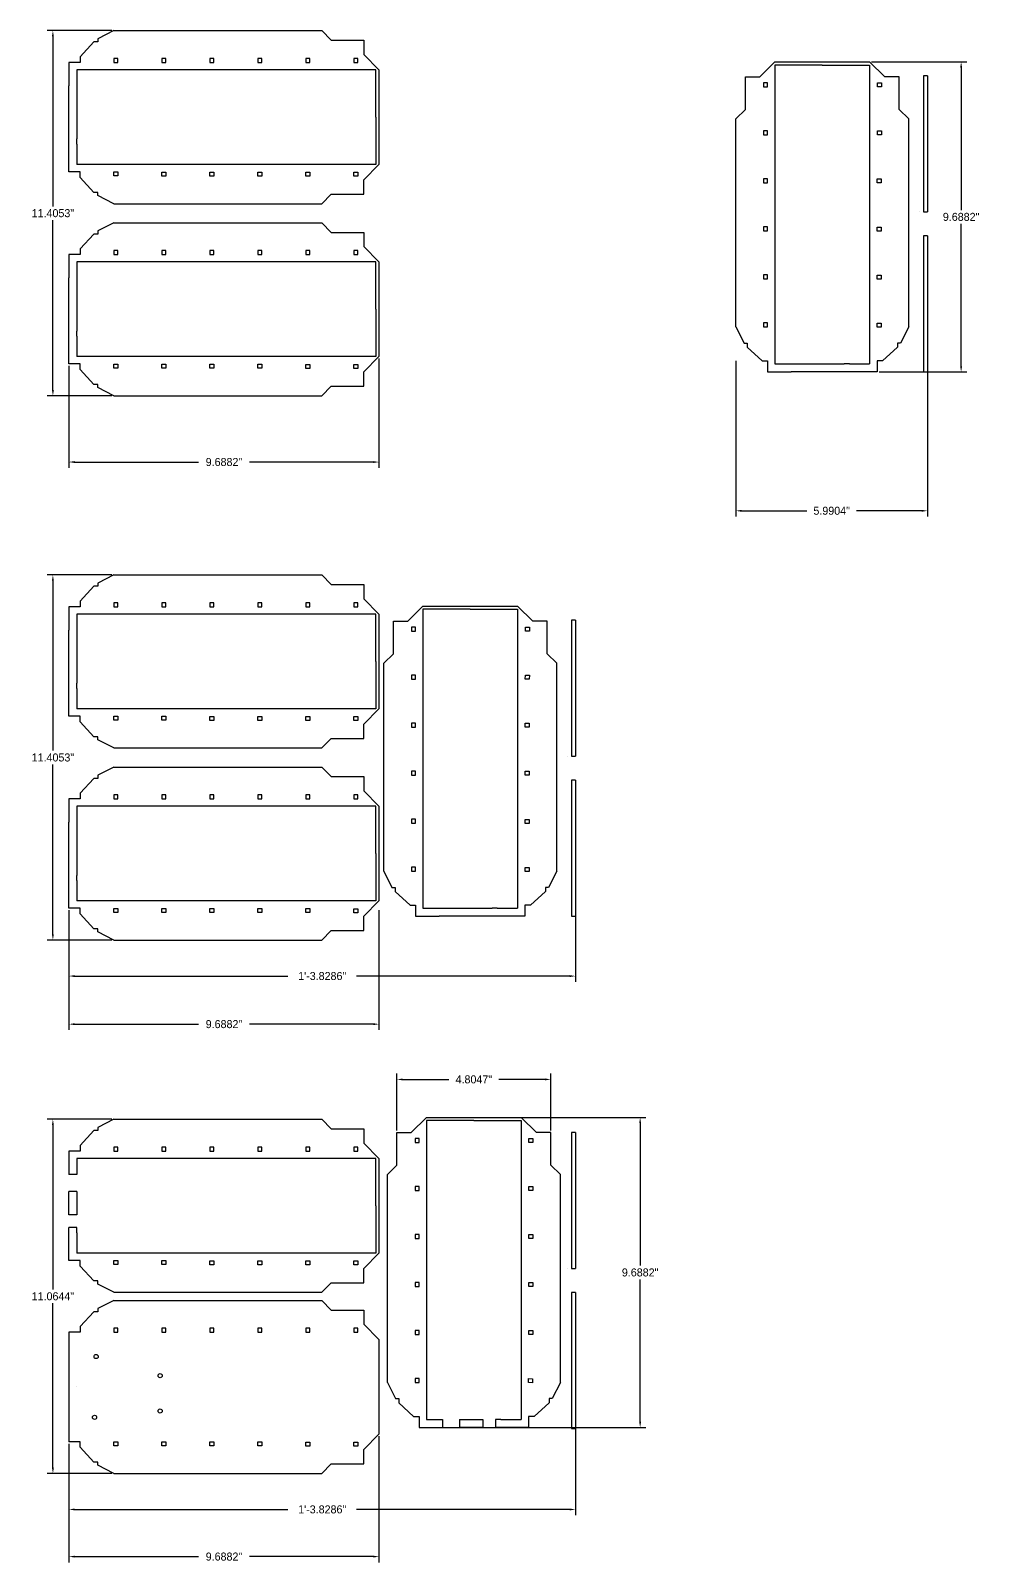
# Model space of a CAD drawing. Extents: x -1 to 46709, y -4 to 42275.
# Drawn here: x -1.45 to 28.23, y -4.43 to 43.41 of the extents above; entities that cross this region are included whole.
import ezdxf

# ---------------------------------------------------------------- set-up
doc = ezdxf.new("R2010")
doc.units = 0
doc.header["$MEASUREMENT"] = 0
doc.layers.get('0').update_dxf_attribs({"linetype": 'CONTINUOUS'})
doc.layers.get('Defpoints').update_dxf_attribs({"linetype": 'CONTINUOUS'})
doc.layers.add('CUT', color=1, linetype='CONTINUOUS')
doc.layers.add('Dims', color=210, linetype='CONTINUOUS')
doc.dimstyles.get("Standard").update_dxf_attribs({"dimtxt": 0.25, "dimasz": 0.18, "dimexe": 0.18, "dimexo": 0.0625, "dimgap": 0.09, "dimtad": 0, "dimtih": 1, "dimtoh": 1, "dimdec": 4, "dimzin": 0, "dimdsep": 46, "dimlunit": 3, "dimtxsty": 'Standard', "dimcen": 0.09, "dimadec": 0, "dimazin": 0, "dimtfac": 1, "dimtdec": 4, "dimtofl": 0, "dimtmove": 0, "dimatfit": 3, "dimfxl": 1, "dimtolj": 1, "dimtzin": 0, "dimarcsym": 0})

# ---------------------------------------------------------------- blocks, each defined once
blk = doc.blocks.new('*U16')
at = {"linetype": 'Continuous'}
blk.add_lwpolyline([(1.058, 0), (1.183, 0), (1.183, 0.125), (1.058, 0.125)], close=True, dxfattribs=at)
blk = doc.blocks.new('*U17')
at = {"layer": 'CUT', "color": 0, "linetype": 'ByBlock', "lineweight": -2, "transparency": 16777216}
for p in [(0.098, 2.759), (1.598, 2.759), (3.098, 2.759), (4.598, 2.759), (6.098, 2.759), (7.598, 2.759)]:
    blk.add_blockref('*U16', p, dxfattribs=at)
blk = doc.blocks.new('*U18')
at = {"linetype": 'Continuous'}
blk.add_lwpolyline([(1.058, 0), (1.183, 0), (1.183, 0.125), (1.058, 0.125)], close=True, dxfattribs=at)
blk = doc.blocks.new('*U19')
at = {"layer": 'CUT', "color": 0, "linetype": 'ByBlock', "lineweight": -2, "transparency": 16777216}
for p in [(0.098, 2.759), (1.598, 2.759), (3.098, 2.759), (4.598, 2.759), (6.098, 2.759), (7.598, 2.759)]:
    blk.add_blockref('*U18', p, dxfattribs=at)
blk = doc.blocks.new('*U20')
at = {"linetype": 'Continuous'}
blk.add_lwpolyline([(1.058, 0), (1.183, 0), (1.183, 0.125), (1.058, 0.125)], close=True, dxfattribs=at)
blk = doc.blocks.new('*U21')
at = {"layer": 'CUT', "color": 0, "linetype": 'ByBlock', "lineweight": -2, "transparency": 16777216}
for p in [(0.098, 2.759), (1.598, 2.759), (3.098, 2.759), (4.598, 2.759), (6.098, 2.759), (7.598, 2.759)]:
    blk.add_blockref('*U20', p, dxfattribs=at)
blk = doc.blocks.new('*U22')
at = {"linetype": 'Continuous'}
blk.add_lwpolyline([(1.058, 0), (1.183, 0), (1.183, 0.125), (1.058, 0.125)], close=True, dxfattribs=at)
blk = doc.blocks.new('*U23')
at = {"layer": 'CUT', "color": 0, "linetype": 'ByBlock', "lineweight": -2, "transparency": 16777216}
for p in [(0.098, 2.759), (1.598, 2.759), (3.098, 2.759), (4.598, 2.759), (6.098, 2.759), (7.598, 2.759)]:
    blk.add_blockref('*U22', p, dxfattribs=at)
blk = doc.blocks.new('*U24')
at = {"linetype": 'Continuous'}
blk.add_lwpolyline([(1.058, 0), (1.183, 0), (1.183, 0.125), (1.058, 0.125)], close=True, dxfattribs=at)
blk = doc.blocks.new('*U25')
at = {"layer": 'CUT', "color": 0, "linetype": 'ByBlock', "lineweight": -2, "transparency": 16777216}
for p in [(0.098, 2.759), (1.598, 2.759), (3.098, 2.759), (4.598, 2.759), (6.098, 2.759), (7.598, 2.759)]:
    blk.add_blockref('*U24', p, dxfattribs=at)
blk = doc.blocks.new('*U26')
at = {"linetype": 'Continuous'}
blk.add_lwpolyline([(1.058, 0), (1.183, 0), (1.183, 0.125), (1.058, 0.125)], close=True, dxfattribs=at)
blk = doc.blocks.new('*U27')
at = {"layer": 'CUT', "color": 0, "linetype": 'ByBlock', "lineweight": -2, "transparency": 16777216}
for p in [(0.098, 2.759), (1.598, 2.759), (3.098, 2.759), (4.598, 2.759), (6.098, 2.759), (7.598, 2.759)]:
    blk.add_blockref('*U26', p, dxfattribs=at)
blk = doc.blocks.new('*U28')
at = {"linetype": 'Continuous'}
blk.add_lwpolyline([(1.058, 0), (1.183, 0), (1.183, 0.125), (1.058, 0.125)], close=True, dxfattribs=at)
blk = doc.blocks.new('*U29')
at = {"layer": 'CUT', "color": 0, "linetype": 'ByBlock', "lineweight": -2, "transparency": 16777216}
for p in [(0.098, 2.759), (1.598, 2.759), (3.098, 2.759), (4.598, 2.759), (6.098, 2.759), (7.598, 2.759)]:
    blk.add_blockref('*U28', p, dxfattribs=at)
blk = doc.blocks.new('*U30')
at = {"linetype": 'Continuous'}
blk.add_lwpolyline([(1.058, 0), (1.183, 0), (1.183, 0.125), (1.058, 0.125)], close=True, dxfattribs=at)
blk = doc.blocks.new('*U31')
at = {"layer": 'CUT', "color": 0, "linetype": 'ByBlock', "lineweight": -2, "transparency": 16777216}
for p in [(0.098, 2.759), (1.598, 2.759), (3.098, 2.759), (4.598, 2.759), (6.098, 2.759), (7.598, 2.759)]:
    blk.add_blockref('*U30', p, dxfattribs=at)
blk = doc.blocks.new('*U32')
at = {"linetype": 'Continuous'}
blk.add_lwpolyline([(1.058, 0), (1.183, 0), (1.183, 0.125), (1.058, 0.125)], close=True, dxfattribs=at)
blk = doc.blocks.new('*U33')
at = {"layer": 'CUT', "color": 0, "linetype": 'ByBlock', "lineweight": -2, "transparency": 16777216}
for p in [(0.098, 2.759), (1.598, 2.759), (3.098, 2.759), (4.598, 2.759), (6.098, 2.759), (7.598, 2.759)]:
    blk.add_blockref('*U32', p, dxfattribs=at)
blk = doc.blocks.new('*U34')
at = {"linetype": 'Continuous'}
blk.add_lwpolyline([(1.058, 0), (1.183, 0), (1.183, 0.125), (1.058, 0.125)], close=True, dxfattribs=at)
blk = doc.blocks.new('*U35')
at = {"layer": 'CUT', "color": 0, "linetype": 'ByBlock', "lineweight": -2, "transparency": 16777216}
for p in [(0.098, 2.759), (1.598, 2.759), (3.098, 2.759), (4.598, 2.759), (6.098, 2.759), (7.598, 2.759)]:
    blk.add_blockref('*U34', p, dxfattribs=at)
blk = doc.blocks.new('*U36')
at = {"linetype": 'Continuous'}
blk.add_lwpolyline([(1.058, 0), (1.183, 0), (1.183, 0.125), (1.058, 0.125)], close=True, dxfattribs=at)
blk = doc.blocks.new('*U37')
at = {"layer": 'CUT', "color": 0, "linetype": 'ByBlock', "lineweight": -2, "transparency": 16777216}
for p in [(0.098, 2.759), (1.598, 2.759), (3.098, 2.759), (4.598, 2.759), (6.098, 2.759), (7.598, 2.759)]:
    blk.add_blockref('*U36', p, dxfattribs=at)
blk = doc.blocks.new('*U38')
at = {"linetype": 'Continuous'}
blk.add_lwpolyline([(1.058, 0), (1.183, 0), (1.183, 0.125), (1.058, 0.125)], close=True, dxfattribs=at)
blk = doc.blocks.new('*U39')
at = {"layer": 'CUT', "color": 0, "linetype": 'ByBlock', "lineweight": -2, "transparency": 16777216}
for p in [(0.098, 2.759), (1.598, 2.759), (3.098, 2.759), (4.598, 2.759), (6.098, 2.759), (7.598, 2.759)]:
    blk.add_blockref('*U38', p, dxfattribs=at)
blk = doc.blocks.new('*U40')
at = {"linetype": 'Continuous'}
blk.add_lwpolyline([(1.058, 0), (1.183, 0), (1.183, 0.125), (1.058, 0.125)], close=True, dxfattribs=at)
blk = doc.blocks.new('*U41')
at = {"layer": 'CUT', "color": 0, "linetype": 'ByBlock', "lineweight": -2, "transparency": 16777216}
for p in [(0.098, 2.759), (1.598, 2.759), (3.098, 2.759), (4.598, 2.759), (6.098, 2.759), (7.598, 2.759)]:
    blk.add_blockref('*U40', p, dxfattribs=at)
blk = doc.blocks.new('*U42')
at = {"linetype": 'Continuous'}
blk.add_lwpolyline([(1.058, 0), (1.183, 0), (1.183, 0.125), (1.058, 0.125)], close=True, dxfattribs=at)
blk = doc.blocks.new('*U43')
at = {"layer": 'CUT', "color": 0, "linetype": 'ByBlock', "lineweight": -2, "transparency": 16777216}
for p in [(0.098, 2.759), (1.598, 2.759), (3.098, 2.759), (4.598, 2.759), (6.098, 2.759), (7.598, 2.759)]:
    blk.add_blockref('*U42', p, dxfattribs=at)
blk = doc.blocks.new('*U44')
at = {"linetype": 'Continuous'}
blk.add_lwpolyline([(1.058, 0), (1.183, 0), (1.183, 0.125), (1.058, 0.125)], close=True, dxfattribs=at)
blk = doc.blocks.new('*U45')
at = {"layer": 'CUT', "color": 0, "linetype": 'ByBlock', "lineweight": -2, "transparency": 16777216}
for p in [(0.098, 2.759), (1.598, 2.759), (3.098, 2.759), (4.598, 2.759), (6.098, 2.759), (7.598, 2.759)]:
    blk.add_blockref('*U44', p, dxfattribs=at)
blk = doc.blocks.new('*U46')
at = {"linetype": 'Continuous'}
blk.add_lwpolyline([(1.058, 0), (1.183, 0), (1.183, 0.125), (1.058, 0.125)], close=True, dxfattribs=at)
blk = doc.blocks.new('*U47')
at = {"layer": 'CUT', "color": 0, "linetype": 'ByBlock', "lineweight": -2, "transparency": 16777216}
for p in [(0.098, 2.759), (1.598, 2.759), (3.098, 2.759), (4.598, 2.759), (6.098, 2.759), (7.598, 2.759)]:
    blk.add_blockref('*U46', p, dxfattribs=at)
blk = doc.blocks.new('*U48')
at = {"linetype": 'Continuous'}
blk.add_lwpolyline([(1.058, 0), (1.183, 0), (1.183, 0.125), (1.058, 0.125)], close=True, dxfattribs=at)
blk = doc.blocks.new('*U49')
at = {"layer": 'CUT', "color": 0, "linetype": 'ByBlock', "lineweight": -2, "transparency": 16777216}
for p in [(0.098, 2.759), (1.598, 2.759), (3.098, 2.759), (4.598, 2.759), (6.098, 2.759), (7.598, 2.759)]:
    blk.add_blockref('*U48', p, dxfattribs=at)
blk = doc.blocks.new('*U50')
at = {"linetype": 'Continuous'}
blk.add_lwpolyline([(1.058, 0), (1.183, 0), (1.183, 0.125), (1.058, 0.125)], close=True, dxfattribs=at)
blk = doc.blocks.new('*U51')
at = {"layer": 'CUT', "color": 0, "linetype": 'ByBlock', "lineweight": -2, "transparency": 16777216}
for p in [(0.098, 2.759), (1.598, 2.759), (3.098, 2.759), (4.598, 2.759), (6.098, 2.759), (7.598, 2.759)]:
    blk.add_blockref('*U50', p, dxfattribs=at)
blk = doc.blocks.new('*D88')
at = {"layer": 'Defpoints', "color": 0, "linetype": 'Continuous', "transparency": 16777216}
for p in [(1.156, 9.412), (-0.751, -1.653), (1.156, -1.653)]:
    blk.add_point(p, dxfattribs=at)
at = {"layer": 'Dims', "color": 0, "linetype": 'Continuous', "lineweight": -2, "transparency": 16777216}
for p, q in [((1.094, 9.412), (-0.931, 9.412)), ((-0.751, 9.232), (-0.751, 4.095)), ((-0.751, -1.473), (-0.751, 3.665)), ((1.094, -1.653), (-0.931, -1.653))]:
    blk.add_line(p, q, dxfattribs=at)
at = {"layer": 'Dims', "color": 0, "linetype": 'Continuous', "transparency": 16777216}
for points in [[(-0.781, 9.232), (-0.721, 9.232), (-0.751, 9.412)], [(-0.781, -1.473), (-0.721, -1.473), (-0.751, -1.653)]]:
    blk.add_solid(points, dxfattribs=at)
at = {"layer": 'Dims', "color": 0, "linetype": 'Continuous', "transparency": 16777216, "insert": (-0.751, 3.88), "char_height": 0.25, "attachment_point": 5}
blk.add_mtext('\\A1;11.0644"', dxfattribs=at)
blk = doc.blocks.new('*D89')
at = {"layer": 'Defpoints', "color": 0, "linetype": 'Continuous', "transparency": 16777216}
for p in [(15.579, 0), (-0.25, -0.659), (15.579, -2.776)]:
    blk.add_point(p, dxfattribs=at)
at = {"layer": 'Dims', "color": 0, "linetype": 'Continuous', "lineweight": -2, "transparency": 16777216}
for p, q in [((15.579, -0.062), (15.579, -2.956)), ((-0.25, -0.722), (-0.25, -2.956)), ((-0.07, -2.776), (6.595, -2.776)), ((15.399, -2.776), (8.733, -2.776))]:
    blk.add_line(p, q, dxfattribs=at)
at = {"layer": 'Dims', "color": 0, "linetype": 'Continuous', "transparency": 16777216}
for points in [[(-0.07, -2.746), (-0.07, -2.806), (-0.25, -2.776)], [(15.399, -2.746), (15.399, -2.806), (15.579, -2.776)]]:
    blk.add_solid(points, dxfattribs=at)
at = {"layer": 'Dims', "color": 0, "linetype": 'Continuous', "transparency": 16777216, "insert": (7.664, -2.776), "char_height": 0.25, "attachment_point": 5}
blk.add_mtext('\\A1;1\'-3.8286"', dxfattribs=at)
blk = doc.blocks.new('*D90')
at = {"layer": 'Defpoints', "color": 0, "linetype": 'Continuous', "transparency": 16777216}
for p in [(1.156, 26.412), (-0.751, 15.007), (1.156, 15.007)]:
    blk.add_point(p, dxfattribs=at)
at = {"layer": 'Dims', "color": 0, "linetype": 'Continuous', "lineweight": -2, "transparency": 16777216}
for p, q in [((1.094, 26.412), (-0.931, 26.412)), ((-0.751, 26.232), (-0.751, 20.924)), ((-0.751, 15.187), (-0.751, 20.494)), ((1.094, 15.007), (-0.931, 15.007))]:
    blk.add_line(p, q, dxfattribs=at)
at = {"layer": 'Dims', "color": 0, "linetype": 'Continuous', "transparency": 16777216}
for points in [[(-0.781, 26.232), (-0.721, 26.232), (-0.751, 26.412)], [(-0.781, 15.187), (-0.721, 15.187), (-0.751, 15.007)]]:
    blk.add_solid(points, dxfattribs=at)
at = {"layer": 'Dims', "color": 0, "linetype": 'Continuous', "transparency": 16777216, "insert": (-0.751, 20.709), "char_height": 0.25, "attachment_point": 5}
blk.add_mtext('\\A1;11.4053"', dxfattribs=at)
blk = doc.blocks.new('*D91')
at = {"layer": 'Defpoints', "color": 0, "linetype": 'Continuous', "transparency": 16777216}
for p in [(-0.25, 16), (15.579, 16), (15.579, 13.883)]:
    blk.add_point(p, dxfattribs=at)
at = {"layer": 'Dims', "color": 0, "linetype": 'Continuous', "lineweight": -2, "transparency": 16777216}
for p, q in [((-0.25, 15.938), (-0.25, 13.703)), ((15.579, 15.938), (15.579, 13.703)), ((-0.07, 13.883), (6.595, 13.883)), ((15.399, 13.883), (8.733, 13.883))]:
    blk.add_line(p, q, dxfattribs=at)
at = {"layer": 'Dims', "color": 0, "linetype": 'Continuous', "transparency": 16777216}
for points in [[(-0.07, 13.913), (-0.07, 13.853), (-0.25, 13.883)], [(15.399, 13.913), (15.399, 13.853), (15.579, 13.883)]]:
    blk.add_solid(points, dxfattribs=at)
at = {"layer": 'Dims', "color": 0, "linetype": 'Continuous', "transparency": 16777216, "insert": (7.664, 13.883), "char_height": 0.25, "attachment_point": 5}
blk.add_mtext('\\A1;1\'-3.8286"', dxfattribs=at)
blk = doc.blocks.new('*D92')
at = {"layer": 'Defpoints', "color": 0, "linetype": 'Continuous', "transparency": 16777216}
for p in [(1.156, 43.412), (-0.751, 32.007), (1.156, 32.007)]:
    blk.add_point(p, dxfattribs=at)
at = {"layer": 'Dims', "color": 0, "linetype": 'Continuous', "lineweight": -2, "transparency": 16777216}
for p, q in [((1.094, 43.412), (-0.931, 43.412)), ((-0.751, 43.232), (-0.751, 37.924)), ((-0.751, 32.187), (-0.751, 37.494)), ((1.094, 32.007), (-0.931, 32.007))]:
    blk.add_line(p, q, dxfattribs=at)
at = {"layer": 'Dims', "color": 0, "linetype": 'Continuous', "transparency": 16777216}
for points in [[(-0.781, 43.232), (-0.721, 43.232), (-0.751, 43.412)], [(-0.781, 32.187), (-0.721, 32.187), (-0.751, 32.007)]]:
    blk.add_solid(points, dxfattribs=at)
at = {"layer": 'Dims', "color": 0, "linetype": 'Continuous', "transparency": 16777216, "insert": (-0.751, 37.709), "char_height": 0.25, "attachment_point": 5}
blk.add_mtext('\\A1;11.4053"', dxfattribs=at)
blk = doc.blocks.new('*D101')
at = {"layer": 'Defpoints', "color": 0, "linetype": 'Continuous', "transparency": 16777216}
for p in [(9.438, -0.429), (-0.25, -0.659), (9.438, -4.249)]:
    blk.add_point(p, dxfattribs=at)
at = {"layer": 'Dims', "color": 0, "linetype": 'Continuous', "lineweight": -2, "transparency": 16777216}
for p, q in [((-0.25, -0.722), (-0.25, -4.429)), ((9.438, -0.492), (9.438, -4.429)), ((-0.07, -4.249), (3.796, -4.249)), ((9.258, -4.249), (5.392, -4.249))]:
    blk.add_line(p, q, dxfattribs=at)
at = {"layer": 'Dims', "color": 0, "linetype": 'Continuous', "transparency": 16777216}
for points in [[(-0.07, -4.219), (-0.07, -4.279), (-0.25, -4.249)], [(9.258, -4.219), (9.258, -4.279), (9.438, -4.249)]]:
    blk.add_solid(points, dxfattribs=at)
at = {"layer": 'Dims', "color": 0, "linetype": 'Continuous', "transparency": 16777216, "insert": (4.594, -4.249), "char_height": 0.25, "attachment_point": 5}
blk.add_mtext('\\A1;9.6882"', dxfattribs=at)
blk = doc.blocks.new('*D102')
at = {"layer": 'Defpoints', "color": 0, "linetype": 'Continuous', "transparency": 16777216}
for p in [(-0.25, 16), (9.438, 16), (9.438, 12.381)]:
    blk.add_point(p, dxfattribs=at)
at = {"layer": 'Dims', "color": 0, "linetype": 'Continuous', "lineweight": -2, "transparency": 16777216}
for p, q in [((-0.25, 15.938), (-0.25, 12.201)), ((9.438, 15.938), (9.438, 12.201)), ((-0.07, 12.381), (3.796, 12.381)), ((9.258, 12.381), (5.392, 12.381))]:
    blk.add_line(p, q, dxfattribs=at)
at = {"layer": 'Dims', "color": 0, "linetype": 'Continuous', "transparency": 16777216}
for points in [[(-0.07, 12.411), (-0.07, 12.351), (-0.25, 12.381)], [(9.258, 12.411), (9.258, 12.351), (9.438, 12.381)]]:
    blk.add_solid(points, dxfattribs=at)
at = {"layer": 'Dims', "color": 0, "linetype": 'Continuous', "transparency": 16777216, "insert": (4.594, 12.381), "char_height": 0.25, "attachment_point": 5}
blk.add_mtext('\\A1;9.6882"', dxfattribs=at)
blk = doc.blocks.new('*D103')
at = {"layer": 'Defpoints', "color": 0, "linetype": 'Continuous', "transparency": 16777216}
for p in [(9.438, 33.23), (-0.25, 33), (9.438, 29.938)]:
    blk.add_point(p, dxfattribs=at)
at = {"layer": 'Dims', "color": 0, "linetype": 'Continuous', "lineweight": -2, "transparency": 16777216}
for p, q in [((9.438, 33.168), (9.438, 29.758)), ((-0.25, 32.938), (-0.25, 29.758)), ((-0.07, 29.938), (3.796, 29.938)), ((9.258, 29.938), (5.392, 29.938))]:
    blk.add_line(p, q, dxfattribs=at)
at = {"layer": 'Dims', "color": 0, "linetype": 'Continuous', "transparency": 16777216}
for points in [[(-0.07, 29.968), (-0.07, 29.908), (-0.25, 29.938)], [(9.258, 29.968), (9.258, 29.908), (9.438, 29.938)]]:
    blk.add_solid(points, dxfattribs=at)
at = {"layer": 'Dims', "color": 0, "linetype": 'Continuous', "transparency": 16777216, "insert": (4.594, 29.938), "char_height": 0.25, "attachment_point": 5}
blk.add_mtext('\\A1;9.6882"', dxfattribs=at)
blk = doc.blocks.new('*D110')
at = {"layer": 'Defpoints', "color": 0, "linetype": 'Continuous', "transparency": 16777216}
for p in [(20.588, 33.156), (26.579, 33.156), (26.579, 28.415)]:
    blk.add_point(p, dxfattribs=at)
at = {"layer": 'Dims', "color": 0, "linetype": 'Continuous', "lineweight": -2, "transparency": 16777216}
for p, q in [((20.588, 33.094), (20.588, 28.235)), ((26.579, 33.094), (26.579, 28.235)), ((20.768, 28.415), (22.806, 28.415)), ((26.399, 28.415), (24.361, 28.415))]:
    blk.add_line(p, q, dxfattribs=at)
at = {"layer": 'Dims', "color": 0, "linetype": 'Continuous', "transparency": 16777216}
for points in [[(20.768, 28.445), (20.768, 28.385), (20.588, 28.415)], [(26.399, 28.445), (26.399, 28.385), (26.579, 28.415)]]:
    blk.add_solid(points, dxfattribs=at)
at = {"layer": 'Dims', "color": 0, "linetype": 'Continuous', "transparency": 16777216, "insert": (23.583, 28.415), "char_height": 0.25, "attachment_point": 5}
blk.add_mtext('\\A1;5.9904"', dxfattribs=at)
blk = doc.blocks.new('*D114')
at = {"layer": 'Defpoints', "color": 0, "linetype": 'Continuous', "transparency": 16777216}
for p in [(24.77, 42.438), (25, 32.75), (27.628, 32.75)]:
    blk.add_point(p, dxfattribs=at)
at = {"layer": 'Dims', "color": 0, "linetype": 'Continuous', "lineweight": -2, "transparency": 16777216}
for p, q in [((24.832, 42.438), (27.808, 42.438)), ((27.628, 42.258), (27.628, 37.809)), ((27.628, 32.93), (27.628, 37.379)), ((25.063, 32.75), (27.808, 32.75))]:
    blk.add_line(p, q, dxfattribs=at)
at = {"layer": 'Dims', "color": 0, "linetype": 'Continuous', "transparency": 16777216}
for points in [[(27.598, 42.258), (27.658, 42.258), (27.628, 42.438)], [(27.598, 32.93), (27.658, 32.93), (27.628, 32.75)]]:
    blk.add_solid(points, dxfattribs=at)
at = {"layer": 'Dims', "color": 0, "linetype": 'Continuous', "transparency": 16777216, "insert": (27.628, 37.594), "char_height": 0.25, "attachment_point": 5}
blk.add_mtext('\\A1;9.6882"', dxfattribs=at)
blk = doc.blocks.new('*D119')
at = {"layer": 'CUT', "color": 0, "linetype": 'Continuous', "lineweight": -2, "transparency": 16777216}
for p, q in [((10.986, 9.469), (17.778, 9.469)), ((17.598, 9.289), (17.598, 4.84)), ((17.598, -0.039), (17.598, 4.41)), ((10.986, -0.219), (17.778, -0.219))]:
    blk.add_line(p, q, dxfattribs=at)
at = {"layer": 'CUT', "color": 0, "linetype": 'Continuous', "transparency": 16777216}
for points in [[(17.568, 9.289), (17.628, 9.289), (17.598, 9.469)], [(17.568, -0.039), (17.628, -0.039), (17.598, -0.219)]]:
    blk.add_solid(points, dxfattribs=at)
at = {"layer": 'Defpoints', "color": 0, "linetype": 'Continuous', "transparency": 16777216}
for p in [(10.923, 9.469), (10.924, -0.219), (17.598, -0.219)]:
    blk.add_point(p, dxfattribs=at)
at = {"layer": 'CUT', "color": 0, "linetype": 'Continuous', "transparency": 16777216, "insert": (17.598, 4.625), "char_height": 0.25, "attachment_point": 5}
blk.add_mtext('\\A1;9.6882"', dxfattribs=at)
blk = doc.blocks.new('*D120')
at = {"layer": 'CUT', "color": 0, "linetype": 'Continuous', "lineweight": -2, "transparency": 16777216}
for p, q in [((10, 9.062), (10, 10.835)), ((10.18, 10.655), (11.625, 10.655)), ((14.625, 10.655), (13.18, 10.655)), ((14.805, 9.062), (14.805, 10.835))]:
    blk.add_line(p, q, dxfattribs=at)
at = {"layer": 'CUT', "color": 0, "linetype": 'Continuous', "transparency": 16777216}
for points in [[(10.18, 10.685), (10.18, 10.625), (10, 10.655)], [(14.625, 10.685), (14.625, 10.625), (14.805, 10.655)]]:
    blk.add_solid(points, dxfattribs=at)
at = {"layer": 'Defpoints', "color": 0, "linetype": 'Continuous', "transparency": 16777216}
for p in [(14.805, 10.655), (10, 9), (14.805, 9)]:
    blk.add_point(p, dxfattribs=at)
at = {"layer": 'CUT', "color": 0, "linetype": 'Continuous', "transparency": 16777216, "insert": (12.402, 10.655), "char_height": 0.25, "attachment_point": 5}
blk.add_mtext('\\A1;4.8047"', dxfattribs=at)

msp = doc.modelspace()

# ---------------------------------------------------------------- linework, layer by layer
at = {"layer": 'CUT', "linetype": 'Continuous'}
for p, q in [((0.52762, 43.05816), (0.09823, 42.59229)), ((0.65391, 43.05816), (0.52762, 43.05816)), ((1.15627, 43.41178), (0.65391, 43.15639)), ((0.65391, 43.15639), (0.65391, 43.05816)), ((1.15627, 43.41178), (7.65325, 43.41178)), ((7.65325, 43.41178), (7.94793, 43.11148)), ((7.94793, 43.11148), (8.96949, 43.11148)), ((8.96949, 43.11148), (8.96949, 42.66526)), ((0.09823, 42.59229), (0.09823, 42.41829)), ((8.96949, 42.66526), (9.43817, 42.18815)), ((0.09823, 42.41829), (-0.25, 42.41829)), ((-0.25, 42.41829), (-0.25, 41.68593)), ((4.40476, 42.18815), (0, 42.18815)), ((0, 42.18815), (0.00126, 41.68593)), ((9.33817, 42.18815), (4.40476, 42.18815)), ((9.33817, 40.70914), (9.33817, 42.18815)), ((9.43817, 42.18815), (9.43817, 39.23013)), ((21.33474, 41.96949), (21.81185, 42.43817)), ((21.81185, 42.43817), (24.76987, 42.43817)), ((23.29086, 42.33817), (21.81185, 42.33817)), ((21.81185, 42.33817), (21.81185, 37.40476)), ((23.29086, 42.33817), (24.76987, 42.33817)), ((25.24697, 41.96949), (24.76987, 42.43817)), ((24.76987, 42.33817), (24.76987, 37.40476)), ((-0.25, 40.02914), (-0.25, 41.68593)), ((0.00126, 41.68593), (0, 40.02914)), ((20.88852, 40.94793), (20.88852, 41.96949)), ((20.88852, 41.96949), (21.33474, 41.96949)), ((25.6932, 41.96949), (25.24697, 41.96949)), ((25.6932, 40.94793), (25.6932, 41.96949)), ((26.57863, 42), (26.45363, 42)), ((26.45363, 42), (26.45363, 37.75)), ((26.57863, 42), (26.57863, 37.75)), ((9.33817, 40.70914), (9.33817, 39.23013)), ((20.58822, 40.65325), (20.88852, 40.94793)), ((25.99349, 40.65325), (25.6932, 40.94793)), ((20.58822, 34.15627), (20.58822, 40.65325)), ((25.99349, 34.15627), (25.99349, 40.65325)), ((-0.25, 39.86481), (-0.25, 40.02914)), ((-0.25, 39), (-0.25, 39.86481)), ((0, 39.86481), (0, 40.02914)), ((0, 39.86481), (0, 39.23013)), ((4.40476, 39.23013), (0, 39.23013)), ((9.33817, 39.23013), (4.40476, 39.23013)), ((8.96949, 38.75303), (9.43817, 39.23013)), ((0.09823, 39), (-0.25, 39)), ((0.09823, 38.826), (0.09823, 39)), ((0.52762, 38.36012), (0.09823, 38.826)), ((8.96949, 38.3068), (8.96949, 38.75303)), ((0.65391, 38.36012), (0.52762, 38.36012)), ((0.65391, 38.2619), (0.65391, 38.36012)), ((7.65325, 38.00651), (7.94793, 38.3068)), ((7.94793, 38.3068), (8.96949, 38.3068)), ((1.15627, 38.00651), (0.65391, 38.2619)), ((1.15627, 38.00651), (7.65325, 38.00651)), ((1.15627, 37.41178), (0.65391, 37.15639)), ((1.15627, 37.41178), (7.65325, 37.41178)), ((7.65325, 37.41178), (7.94793, 37.11148)), ((21.81185, 37.40476), (21.81185, 33)), ((24.76987, 37.40476), (24.76987, 33)), ((26.32863, 37.75), (26.32863, 37.75)), ((26.45363, 37.75), (26.57863, 37.75)), ((0.52762, 37.05816), (0.09823, 36.59229)), ((0.65391, 37.05816), (0.52762, 37.05816)), ((0.65391, 37.15639), (0.65391, 37.05816)), ((7.94793, 37.11148), (8.96949, 37.11148)), ((8.96949, 37.11148), (8.96949, 36.66526)), ((26.57863, 37), (26.45363, 37)), ((26.45363, 37), (26.45363, 32.75)), ((26.57863, 37), (26.57863, 32.75)), ((0.09823, 36.41829), (-0.25, 36.41829)), ((-0.25, 36.41829), (-0.25, 35.68593)), ((0.09823, 36.59229), (0.09823, 36.41829)), ((8.96949, 36.66526), (9.43817, 36.18815)), ((4.40476, 36.18815), (0, 36.18815)), ((0, 36.18815), (0.00126, 35.68593)), ((9.33817, 36.18815), (4.40476, 36.18815)), ((9.33817, 34.70914), (9.33817, 36.18815)), ((9.43817, 36.18815), (9.43817, 33.23013)), ((-0.25, 34.02914), (-0.25, 35.68593)), ((0.00126, 35.68593), (0, 34.02914)), ((9.33817, 34.70914), (9.33817, 33.23013)), ((-0.25, 33.86481), (-0.25, 34.02914)), ((0, 33.86481), (0, 34.02914)), ((20.58822, 34.15627), (20.84361, 33.65391)), ((25.99349, 34.15627), (25.7381, 33.65391)), ((-0.25, 33), (-0.25, 33.86481)), ((0, 33.86481), (0, 33.23013)), ((20.84361, 33.65391), (20.94184, 33.65391)), ((20.94184, 33.65391), (20.94184, 33.52762)), ((20.94184, 33.52762), (21.40771, 33.09823)), ((25.63988, 33.52762), (25.174, 33.09823)), ((25.7381, 33.65391), (25.63988, 33.65391)), ((25.63988, 33.65391), (25.63988, 33.52762)), ((4.40476, 33.23013), (0, 33.23013)), ((9.33817, 33.23013), (4.40476, 33.23013)), ((8.96949, 32.75303), (9.43817, 33.23013)), ((21.40771, 33.09823), (21.58171, 33.09823)), ((21.58171, 33.09823), (21.58171, 32.75)), ((25.174, 33.09823), (25, 33.09823)), ((25, 33.09823), (25, 32.75)), ((0.09823, 33), (-0.25, 33)), ((0.09823, 32.826), (0.09823, 33)), ((0.52762, 32.36012), (0.09823, 32.826)), ((8.96949, 32.3068), (8.96949, 32.75303)), ((21.58171, 32.75), (22.31407, 32.75)), ((21.81185, 33), (22.31407, 33.00126)), ((22.31407, 33.00126), (23.97086, 33)), ((23.97086, 32.75), (22.31407, 32.75)), ((24.13519, 33), (23.97086, 33)), ((24.13519, 32.75), (23.97086, 32.75)), ((24.13519, 33), (24.76987, 33)), ((25, 32.75), (24.13519, 32.75)), ((26.45363, 32.75), (26.57863, 32.75)), ((0.65391, 32.36012), (0.52762, 32.36012)), ((0.65391, 32.2619), (0.65391, 32.36012)), ((1.15627, 32.00651), (0.65391, 32.2619)), ((7.65325, 32.00651), (7.94793, 32.3068)), ((7.94793, 32.3068), (8.96949, 32.3068)), ((1.15627, 32.00651), (7.65325, 32.00651)), ((1.15627, 26.41178), (0.65391, 26.15639)), ((1.15627, 26.41178), (7.65325, 26.41178)), ((7.65325, 26.41178), (7.94793, 26.11148)), ((0.52762, 26.05816), (0.09823, 25.59229)), ((0.65391, 26.05816), (0.52762, 26.05816)), ((0.65391, 26.15639), (0.65391, 26.05816)), ((7.94793, 26.11148), (8.96949, 26.11148)), ((8.96949, 26.11148), (8.96949, 25.66526)), ((0.09823, 25.41829), (-0.25, 25.41829)), ((-0.25, 25.41829), (-0.25, 24.68593)), ((0.09823, 25.59229), (0.09823, 25.41829)), ((8.96949, 25.66526), (9.43817, 25.18815)), ((10.33474, 24.96949), (10.81185, 25.43817)), ((10.81185, 25.43817), (13.76987, 25.43817)), ((14.24697, 24.96949), (13.76987, 25.43817)), ((4.40476, 25.18815), (0, 25.18815)), ((0, 25.18815), (0.00126, 24.68593)), ((9.33817, 25.18815), (4.40476, 25.18815)), ((9.33817, 23.70914), (9.33817, 25.18815)), ((9.43817, 25.18815), (9.43817, 22.23013)), ((9.88852, 23.94793), (9.88852, 24.96949)), ((9.88852, 24.96949), (10.33474, 24.96949)), ((12.29086, 25.33817), (10.81185, 25.33817)), ((10.81185, 25.33817), (10.81185, 20.40476)), ((12.29086, 25.33817), (13.76987, 25.33817)), ((13.76987, 25.33817), (13.76987, 20.40476)), ((14.6932, 24.96949), (14.24697, 24.96949)), ((14.6932, 23.94793), (14.6932, 24.96949)), ((15.57863, 25), (15.45363, 25)), ((15.45363, 25), (15.45363, 20.75)), ((15.57863, 25), (15.57863, 20.75)), ((-0.25, 23.02914), (-0.25, 24.68593)), ((0.00126, 24.68593), (0, 23.02914)), ((9.58822, 23.65325), (9.88852, 23.94793)), ((14.99349, 23.65325), (14.6932, 23.94793)), ((9.33817, 23.70914), (9.33817, 22.23013)), ((9.58822, 17.15627), (9.58822, 23.65325)), ((14.99349, 17.15627), (14.99349, 23.65325)), ((-0.25, 22.86481), (-0.25, 23.02914)), ((0, 22.86481), (0, 23.02914)), ((-0.25, 22), (-0.25, 22.86481)), ((0, 22.86481), (0, 22.23013)), ((4.40476, 22.23013), (0, 22.23013)), ((9.33817, 22.23013), (4.40476, 22.23013)), ((8.96949, 21.75303), (9.43817, 22.23013)), ((0.09823, 22), (-0.25, 22)), ((0.09823, 21.826), (0.09823, 22)), ((0.52762, 21.36012), (0.09823, 21.826)), ((8.96949, 21.3068), (8.96949, 21.75303)), ((0.65391, 21.36012), (0.52762, 21.36012)), ((0.65391, 21.2619), (0.65391, 21.36012)), ((1.15627, 21.00651), (0.65391, 21.2619)), ((7.65325, 21.00651), (7.94793, 21.3068)), ((7.94793, 21.3068), (8.96949, 21.3068)), ((1.15627, 21.00651), (7.65325, 21.00651)), ((15.32863, 20.75), (15.32863, 20.75)), ((15.45363, 20.75), (15.57863, 20.75)), ((1.15627, 20.41178), (0.65391, 20.15639)), ((0.65391, 20.15639), (0.65391, 20.05816)), ((1.15627, 20.41178), (7.65325, 20.41178)), ((7.65325, 20.41178), (7.94793, 20.11148)), ((7.94793, 20.11148), (8.96949, 20.11148)), ((8.96949, 20.11148), (8.96949, 19.66526)), ((10.81185, 20.40476), (10.81185, 16)), ((13.76987, 20.40476), (13.76987, 16)), ((0.52762, 20.05816), (0.09823, 19.59229)), ((0.65391, 20.05816), (0.52762, 20.05816)), ((8.96949, 19.66526), (9.43817, 19.18815)), ((15.57863, 20), (15.45363, 20)), ((15.45363, 20), (15.45363, 15.75)), ((15.57863, 20), (15.57863, 15.75)), ((0.09823, 19.41829), (-0.25, 19.41829)), ((-0.25, 19.41829), (-0.25, 18.68593)), ((4.40476, 19.18815), (0, 19.18815)), ((0, 19.18815), (0.00126, 18.68593)), ((0.09823, 19.59229), (0.09823, 19.41829)), ((9.33817, 19.18815), (4.40476, 19.18815)), ((9.33817, 17.70914), (9.33817, 19.18815)), ((9.43817, 19.18815), (9.43817, 16.23013)), ((-0.25, 17.02914), (-0.25, 18.68593)), ((0.00126, 18.68593), (0, 17.02914)), ((9.33817, 17.70914), (9.33817, 16.23013)), ((-0.25, 16.86481), (-0.25, 17.02914)), ((-0.25, 16), (-0.25, 16.86481)), ((0, 16.86481), (0, 17.02914)), ((0, 16.86481), (0, 16.23013)), ((9.58822, 17.15627), (9.84361, 16.65391)), ((14.99349, 17.15627), (14.7381, 16.65391)), ((9.84361, 16.65391), (9.94184, 16.65391)), ((9.94184, 16.65391), (9.94184, 16.52762)), ((9.94184, 16.52762), (10.40771, 16.09823)), ((14.63988, 16.52762), (14.174, 16.09823)), ((14.7381, 16.65391), (14.63988, 16.65391)), ((14.63988, 16.65391), (14.63988, 16.52762)), ((0.09823, 16), (-0.25, 16)), ((4.40476, 16.23013), (0, 16.23013)), ((0.09823, 15.826), (0.09823, 16)), ((0.52762, 15.36012), (0.09823, 15.826)), ((9.33817, 16.23013), (4.40476, 16.23013)), ((8.96949, 15.75303), (9.43817, 16.23013)), ((10.40771, 16.09823), (10.58171, 16.09823)), ((10.58171, 16.09823), (10.58171, 15.75)), ((10.81185, 16), (11.31407, 16.00126)), ((11.31407, 16.00126), (12.97086, 16)), ((13.13519, 16), (12.97086, 16)), ((13.13519, 16), (13.76987, 16)), ((14.174, 16.09823), (14, 16.09823)), ((14, 16.09823), (14, 15.75)), ((0.65391, 15.36012), (0.52762, 15.36012)), ((0.65391, 15.2619), (0.65391, 15.36012)), ((8.96949, 15.3068), (8.96949, 15.75303)), ((10.58171, 15.75), (11.31407, 15.75)), ((12.97086, 15.75), (11.31407, 15.75)), ((13.13519, 15.75), (12.97086, 15.75)), ((14, 15.75), (13.13519, 15.75)), ((15.45363, 15.75), (15.57863, 15.75)), ((1.15627, 15.00651), (0.65391, 15.2619)), ((1.15627, 15.00651), (7.65325, 15.00651)), ((7.65325, 15.00651), (7.94793, 15.3068)), ((7.94793, 15.3068), (8.96949, 15.3068)), ((1.15627, 9.41178), (0.65391, 9.15639)), ((0.65391, 9.15639), (0.65391, 9.05816)), ((1.15627, 9.41178), (7.65325, 9.41178)), ((7.65325, 9.41178), (7.94793, 9.11148)), ((7.94793, 9.11148), (8.96949, 9.11148)), ((8.96949, 9.11148), (8.96949, 8.66526)), ((10.44623, 9), (10.92333, 9.46868)), ((10.92333, 9.46868), (13.88135, 9.46868)), ((12.40234, 9.36868), (10.92333, 9.36868)), ((10.92333, 9.36868), (10.92333, 4.43527)), ((12.40234, 9.46868), (12.40234, 9.46868)), ((12.40234, 9.36868), (13.88135, 9.36868)), ((14.35845, 9), (13.88135, 9.46868)), ((13.88135, 9.36868), (13.88135, 4.43527)), ((0.52762, 9.05816), (0.09823, 8.59229)), ((0.65391, 9.05816), (0.52762, 9.05816)), ((8.96949, 8.66526), (9.43817, 8.18815)), ((10, 7.97844), (10, 9)), ((10, 9), (10.44623, 9)), ((14.80468, 9), (14.35845, 9)), ((14.80468, 7.97844), (14.80468, 9)), ((15.57863, 9), (15.45363, 9)), ((15.45363, 9), (15.45363, 4.75)), ((15.57863, 9), (15.57863, 4.75)), ((0.09823, 8.41829), (-0.25, 8.41829)), ((-0.25, 8.41829), (-0.25, 7.68593)), ((4.40476, 8.18815), (0, 8.18815)), ((0, 8.18815), (0.00126, 7.68593)), ((0.09823, 8.59229), (0.09823, 8.41829)), ((9.33817, 8.18815), (4.40476, 8.18815)), ((9.33817, 6.70914), (9.33817, 8.18815)), ((9.43817, 8.18815), (9.43817, 5.23013)), ((0.00126, 7.68593), (-0.25, 7.68593)), ((9.69971, 7.68376), (10, 7.97844)), ((9.69971, 1.18678), (9.69971, 7.68376)), ((15.10498, 7.68376), (14.80468, 7.97844)), ((15.10498, 1.18678), (15.10498, 7.68376)), ((0, 7.15539), (-0.25, 7.15539)), ((-0.25, 6.42914), (-0.25, 7.15539)), ((0, 7.15539), (0, 6.42914)), ((9.33817, 6.70914), (9.33817, 5.23013)), ((9.43817, 6.70914), (9.43817, 6.70914)), ((0, 6.42914), (-0.25, 6.42914)), ((-0.25, 5.86481), (-0.25, 6.02914)), ((0, 6.02914), (-0.25, 6.02914)), ((-0.25, 5), (-0.25, 5.86481)), ((0, 5.86481), (0, 6.02914)), ((0, 5.86481), (0, 5.23013)), ((0.09823, 5), (-0.25, 5)), ((4.40476, 5.23013), (0, 5.23013)), ((0.09823, 4.826), (0.09823, 5)), ((0.52762, 4.36012), (0.09823, 4.826)), ((9.33817, 5.23013), (4.40476, 5.23013)), ((8.96949, 4.75303), (9.43817, 5.23013)), ((0.65391, 4.36012), (0.52762, 4.36012)), ((0.65391, 4.2619), (0.65391, 4.36012)), ((7.65325, 4.00651), (7.94793, 4.3068)), ((7.94793, 4.3068), (8.96949, 4.3068)), ((8.96949, 4.3068), (8.96949, 4.75303)), ((10.92333, 4.43527), (10.92333, 0.03051)), ((13.88135, 4.43527), (13.88135, 0.03051)), ((15.32863, 4.75), (15.32863, 4.75)), ((15.45363, 4.75), (15.57863, 4.75)), ((1.15627, 4.00651), (0.65391, 4.2619)), ((1.15627, 4.00651), (7.65325, 4.00651)), ((15.57863, 4), (15.45363, 4)), ((15.45363, 4), (15.45363, -0.25)), ((15.57863, 4), (15.57863, -0.25)), ((0.52762, 3.39902), (0.09823, 2.93314)), ((0.65391, 3.39902), (0.52762, 3.39902)), ((1.15627, 3.75263), (0.65391, 3.49725)), ((0.65391, 3.49725), (0.65391, 3.39902)), ((1.15627, 3.75263), (7.65325, 3.75263)), ((7.65325, 3.75263), (7.94793, 3.45234)), ((7.94793, 3.45234), (8.96949, 3.45234)), ((8.96949, 3.45234), (8.96949, 3.00611)), ((0.09823, 2.93314), (0.09823, 2.75914)), ((8.96949, 3.00611), (9.43817, 2.52901)), ((0.09823, 2.75914), (-0.25, 2.75914)), ((-0.25, 2.75914), (-0.25, -0.65914)), ((9.43817, 2.52901), (9.43817, -0.42901)), ((0, 1.05), (0, 1.05)), ((9.69971, 1.18678), (9.9551, 0.68442)), ((15.10498, 1.18678), (14.84959, 0.68442)), ((9.9551, 0.68442), (10.05332, 0.68442)), ((10.05332, 0.68442), (10.05332, 0.55813)), ((10.05332, 0.55813), (10.5192, 0.12874)), ((14.75136, 0.55813), (14.28549, 0.12874)), ((14.84959, 0.68442), (14.75136, 0.68442)), ((14.75136, 0.68442), (14.75136, 0.55813)), ((10.5192, 0.12874), (10.6932, 0.12874)), ((10.6932, 0.12874), (10.6932, -0.21949)), ((10.92333, 0.03051), (11.42556, 0.03177)), ((11.42556, 0.03177), (11.42556, -0.21949)), ((11.9561, 0.03051), (12.68234, 0.03051)), ((11.9561, 0.03051), (11.9561, -0.21949)), ((12.68234, 0.03051), (12.68234, -0.21949)), ((13.08234, 0.03051), (13.08234, -0.21949)), ((13.24668, 0.03051), (13.08234, 0.03051)), ((13.24668, 0.03051), (13.88135, 0.03051)), ((14.28549, 0.12874), (14.11148, 0.12874)), ((14.11148, 0.12874), (14.11148, -0.21949)), ((8.96949, -0.90611), (9.43817, -0.42901)), ((10.6932, -0.21949), (11.42556, -0.21949)), ((12.68234, -0.21949), (11.9561, -0.21949)), ((13.24668, -0.21949), (13.08234, -0.21949)), ((14.11148, -0.21949), (13.24668, -0.21949)), ((15.45363, -0.25), (15.57863, -0.25)), ((0.09823, -0.65914), (-0.25, -0.65914)), ((0.09823, -0.83314), (0.09823, -0.65914)), ((0.52762, -1.29902), (0.09823, -0.83314)), ((8.96949, -1.35234), (8.96949, -0.90611)), ((0.65391, -1.29902), (0.52762, -1.29902)), ((0.65391, -1.39725), (0.65391, -1.29902)), ((1.15627, -1.65263), (0.65391, -1.39725)), ((7.65325, -1.65263), (7.94793, -1.35234)), ((7.94793, -1.35234), (8.96949, -1.35234)), ((1.15627, -1.65263), (7.65325, -1.65263))]:
    msp.add_line(p, q, dxfattribs=at)
for centre in [(0.6, 2), (2.6, 1.4), (0.55, 0.1), (2.6, 0.3)]:
    msp.add_circle(centre, 0.065, dxfattribs=at)

# ---------------------------------------------------------------- block references
for name, p in [('*U45', (0, 39.65914)), ('*U41', (0, 33.65914)), ('*U33', (0, 22.65914)), ('*U29', (0, 16.65914)), ('*U21', (0, 5.65914)), ('*U17', (0, 0))]:
    msp.add_blockref(name, p, dxfattribs=at)
for name, p, rotation in [('*U49', (24.34086, 33), 89.99999999999999), ('*U37', (13.34086, 16), 89.99999999999999), ('*U25', (13.45234, 0.03051), 90)]:
    msp.add_blockref(name, p, dxfattribs=dict(at, rotation=rotation))
at = {"layer": 'CUT', "linetype": 'Continuous', "xscale": -1}
for name, p, rotation in [('*U51', (22.24086, 33.00161), 269.9119772672154), ('*U47', (0.00161, 41.75914), 179.9119772672155), ('*U43', (0.00161, 35.75914), 179.9119772672155), ('*U39', (11.24086, 16.00161), 269.9119772672154), ('*U35', (0.00161, 24.75914), 179.9119772672155), ('*U31', (0.00161, 18.75914), 179.9119772672155), ('*U27', (11.35234, 0.03212), 269.9119772672154), ('*U23', (0.00161, 7.75914), 179.9119772672155), ('*U19', (0.00161, 2.1), 179.9119772672155)]:
    msp.add_blockref(name, p, dxfattribs=dict(at, rotation=rotation))

# ---------------------------------------------------------------- dimensions: what is measured, and where the dimension line sits
at = {"layer": 'CUT', "linetype": 'Continuous'}
dim = msp.add_linear_dim(base=(14.80468, 10.65465), p1=(10, 9), p2=(14.80468, 9), dimstyle='Standard', dxfattribs=at)
dim.commit()
dim.dimension.update_dxf_attribs({"geometry": '*D120', "text_midpoint": (12.40234, 10.65465)})
dim = msp.add_linear_dim(base=(17.59841, -0.21949), p1=(10.92333, 9.46868), p2=(10.92396, -0.21949), angle=90, dimstyle='Standard', dxfattribs=at)
dim.commit()
dim.dimension.update_dxf_attribs({"geometry": '*D119', "text_midpoint": (17.59841, 4.6246)})
at = {"layer": 'Dims', "linetype": 'Continuous'}
for base, p1, p2, picture, middle in [((-0.75095, 32.00651), (1.15627, 43.41178), (1.15627, 32.00651), '*D92', (-0.75095, 37.70914)), ((27.62811, 32.75), (24.76987, 42.43817), (25, 32.75), '*D114', (27.62811, 37.59409)), ((-0.75095, 15.00651), (1.15627, 26.41178), (1.15627, 15.00651), '*D90', (-0.75095, 20.70914)), ((-0.75095, -1.65263), (1.15627, 9.41178), (1.15627, -1.65263), '*D88', (-0.75095, 3.87957))]:
    dim = msp.add_linear_dim(base=base, p1=p1, p2=p2, angle=90, dimstyle='Standard', dxfattribs=at)
    dim.commit()
    dim.dimension.update_dxf_attribs({"geometry": picture, "text_midpoint": middle})
for base, p1, p2, picture, middle in [((9.43817, 29.93772), (-0.25, 33), (9.43817, 33.23013), '*D103', (4.59409, 29.93772)), ((26.57863, 28.41482), (20.58822, 33.15627), (26.57863, 33.15627), '*D110', (23.58343, 28.41482)), ((15.57863, 13.88287), (-0.25, 16), (15.57863, 16), '*D91', (7.66431, 13.88287)), ((9.43817, 12.38122), (-0.25, 16), (9.43817, 16), '*D102', (4.59409, 12.38122)), ((15.57863, -2.77628), (-0.25, -0.65914), (15.57863, 0), '*D89', (7.66431, -2.77628)), ((9.43817, -4.24867), (-0.25, -0.65914), (9.43817, -0.42901), '*D101', (4.59409, -4.24867))]:
    dim = msp.add_linear_dim(base=base, p1=p1, p2=p2, dimstyle='Standard', dxfattribs=at)
    dim.commit()
    dim.dimension.update_dxf_attribs({"geometry": picture, "text_midpoint": middle})

doc.saveas('drawing.dxf')
